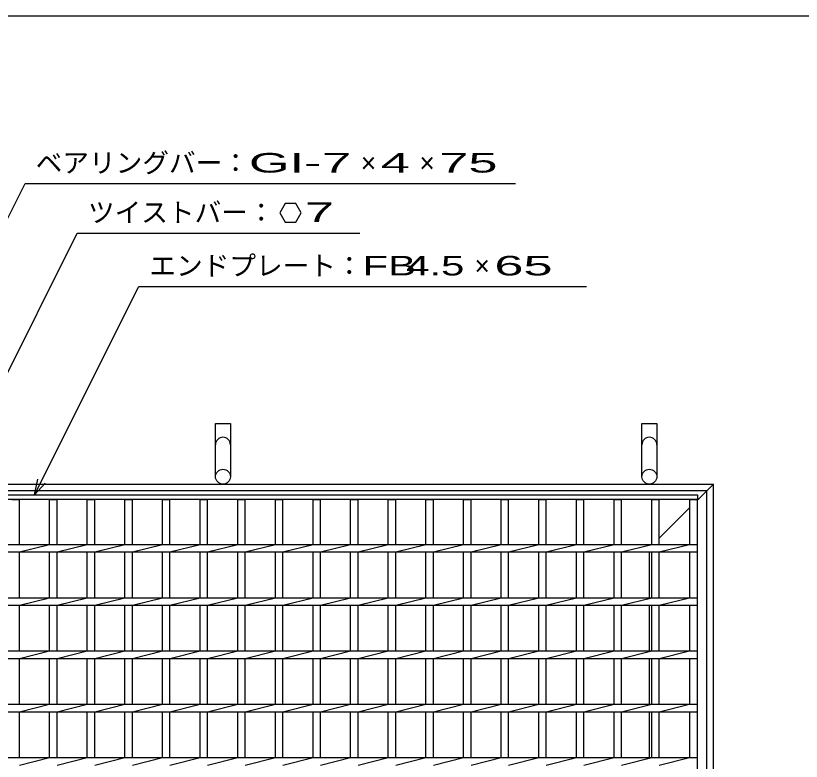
# Model space of a CAD drawing. Units: millimetres, scale not verified. Extents: x -1820 to 1731, y -1282 to 1054.
# Drawn here: x -1115 to -378, y 354 to 1054 of the extents above; entities that cross this region are included whole.
import ezdxf
from ezdxf.enums import TextEntityAlignment as Align

# ---------------------------------------------------------------- set-up
doc = ezdxf.new("R2010")
doc.units = ezdxf.units.MM
doc.header["$LTSCALE"] = 10
for name, color, linetype, lineweight in [('0_2', 150, 'Continuous', 25), ('16', 3, 'Continuous', 25), ('19', 6, 'Continuous', 25), ('22', 4, 'Continuous', 25)]:
    doc.layers.add(name, color=color, linetype=linetype, lineweight=lineweight)
doc.styles.add('ベクトル', font='')
doc.styles.get('ベクトル').set_extended_font_data('ベクトル')

msp = doc.modelspace()

# ---------------------------------------------------------------- linework, layer by layer
at = {"layer": '0_2'}
msp.add_line((-1729, 1053.5), (1731, 1053.5), dxfattribs=at)
at = {"layer": '16'}
for p, q in [((-1366, 604), (-476, 604)), ((-476, 599.5), (-1366, 599.5)), ((-1118.9, 599.5), (-1111.9, 599.5)), ((-1111.9, 557.5), (-1111.9, 599.5)), ((-1083.6, 557.5), (-1083.6, 599.5)), ((-1083.6, 599.5), (-1076.6, 599.5)), ((-1076.6, 557.5), (-1076.6, 599.5)), ((-1048.3, 557.5), (-1048.3, 599.5)), ((-1048.3, 599.5), (-1041.3, 599.5)), ((-1041.3, 557.5), (-1041.3, 599.5)), ((-1013, 557.5), (-1013, 599.5)), ((-1013, 599.5), (-1006, 599.5)), ((-1006, 557.5), (-1006, 599.5)), ((-977.7, 557.5), (-977.7, 599.5)), ((-977.7, 599.5), (-970.7, 599.5)), ((-970.7, 557.5), (-970.7, 599.5)), ((-942.4, 557.5), (-942.4, 599.5)), ((-942.4, 599.5), (-935.4, 599.5)), ((-935.4, 557.5), (-935.4, 599.5)), ((-907.1, 557.5), (-907.1, 599.5)), ((-907.1, 599.5), (-900.1, 599.5)), ((-900.1, 557.5), (-900.1, 599.5)), ((-871.8, 557.5), (-871.8, 599.5)), ((-871.8, 599.5), (-864.8, 599.5)), ((-864.8, 557.5), (-864.8, 599.5)), ((-836.5, 557.5), (-836.5, 599.5)), ((-836.5, 599.5), (-829.5, 599.5)), ((-829.5, 557.5), (-829.5, 599.5)), ((-801.2, 557.5), (-801.2, 599.5)), ((-801.2, 599.5), (-794.2, 599.5)), ((-794.2, 557.5), (-794.2, 599.5)), ((-765.9, 557.5), (-765.9, 599.5)), ((-765.9, 599.5), (-758.9, 599.5)), ((-758.9, 557.5), (-758.9, 599.5)), ((-730.6, 557.5), (-730.6, 599.5)), ((-730.6, 599.5), (-723.6, 599.5)), ((-723.6, 557.5), (-723.6, 599.5)), ((-695.3, 557.5), (-695.3, 599.5)), ((-695.3, 599.5), (-688.3, 599.5)), ((-688.3, 557.5), (-688.3, 599.5)), ((-660, 557.5), (-660, 599.5)), ((-660, 599.5), (-653, 599.5)), ((-653, 557.5), (-653, 599.5)), ((-624.7, 557.5), (-624.7, 599.5)), ((-624.7, 599.5), (-617.7, 599.5)), ((-617.7, 557.5), (-617.7, 599.5)), ((-589.4, 557.5), (-589.4, 599.5)), ((-589.4, 599.5), (-582.4, 599.5)), ((-582.4, 557.5), (-582.4, 599.5)), ((-554.1, 557.5), (-554.1, 599.5)), ((-554.1, 599.5), (-547.1, 599.5)), ((-547.1, 557.5), (-547.1, 599.5)), ((-518.8, 557.5), (-518.8, 599.5)), ((-518.8, 599.5), (-511.8, 599.5)), ((-511.8, 557.5), (-511.8, 599.5)), ((-483, 557.5), (-483, 599.5)), ((-483, 599.5), (-476, 599.5)), ((-476, 604), (-476, 599.5)), ((-476, -291.5), (-476, 599.5)), ((-1366, 557.5), (-476, 557.5)), ((-1111.9, 550.5), (-1083.6, 557.5)), ((-1076.6, 550.5), (-1048.3, 557.5)), ((-1041.3, 550.5), (-1013, 557.5)), ((-1006, 550.5), (-977.7, 557.5)), ((-970.7, 550.5), (-942.4, 557.5)), ((-935.4, 550.5), (-907.1, 557.5)), ((-900.1, 550.5), (-871.8, 557.5)), ((-864.8, 550.5), (-836.5, 557.5)), ((-829.5, 550.5), (-801.2, 557.5)), ((-794.2, 550.5), (-765.9, 557.5)), ((-758.9, 550.5), (-730.6, 557.5)), ((-723.6, 550.5), (-695.3, 557.5)), ((-688.3, 550.5), (-660, 557.5)), ((-653, 550.5), (-624.7, 557.5)), ((-617.7, 550.5), (-589.4, 557.5)), ((-582.4, 550.5), (-554.1, 557.5)), ((-547.1, 550.5), (-518.8, 557.5)), ((-511.8, 550.5), (-483.5, 557.5)), ((-476, 550.5), (-476, 557.5)), ((-1366, 550.5), (-476, 550.5)), ((-1111.9, 507.5), (-1111.9, 550.5)), ((-1083.6, 507.5), (-1083.6, 550.5)), ((-1076.6, 507.5), (-1076.6, 550.5)), ((-1048.3, 507.5), (-1048.3, 550.5)), ((-1041.3, 507.5), (-1041.3, 550.5)), ((-1013, 507.5), (-1013, 550.5)), ((-1006, 507.5), (-1006, 550.5)), ((-977.7, 507.5), (-977.7, 550.5)), ((-970.7, 507.5), (-970.7, 550.5)), ((-942.4, 507.5), (-942.4, 550.5)), ((-935.4, 507.5), (-935.4, 550.5)), ((-907.1, 507.5), (-907.1, 550.5)), ((-900.1, 507.5), (-900.1, 550.5)), ((-871.8, 507.5), (-871.8, 550.5)), ((-864.8, 507.5), (-864.8, 550.5)), ((-836.5, 507.5), (-836.5, 550.5)), ((-829.5, 507.5), (-829.5, 550.5)), ((-801.2, 507.5), (-801.2, 550.5)), ((-794.2, 507.5), (-794.2, 550.5)), ((-765.9, 507.5), (-765.9, 550.5)), ((-758.9, 507.5), (-758.9, 550.5)), ((-730.6, 507.5), (-730.6, 550.5)), ((-723.6, 507.5), (-723.6, 550.5)), ((-695.3, 507.5), (-695.3, 550.5)), ((-688.3, 507.5), (-688.3, 550.5)), ((-660, 507.5), (-660, 550.5)), ((-653, 507.5), (-653, 550.5)), ((-624.7, 507.5), (-624.7, 550.5)), ((-617.7, 507.5), (-617.7, 550.5)), ((-589.4, 507.5), (-589.4, 550.5)), ((-582.4, 507.5), (-582.4, 550.5)), ((-554.1, 507.5), (-554.1, 550.5)), ((-547.1, 507.5), (-547.1, 550.5)), ((-518.8, 507.5), (-518.8, 550.5)), ((-511.8, 507.5), (-511.8, 550.5)), ((-483, 507.5), (-483, 550.5)), ((-1366, 507.5), (-476, 507.5)), ((-1111.9, 500.5), (-1083.6, 507.5)), ((-1076.6, 500.5), (-1048.3, 507.5)), ((-1041.3, 500.5), (-1013, 507.5)), ((-1006, 500.5), (-977.7, 507.5)), ((-970.7, 500.5), (-942.4, 507.5)), ((-935.4, 500.5), (-907.1, 507.5)), ((-900.1, 500.5), (-871.8, 507.5)), ((-864.8, 500.5), (-836.5, 507.5)), ((-829.5, 500.5), (-801.2, 507.5)), ((-794.2, 500.5), (-765.9, 507.5)), ((-758.9, 500.5), (-730.6, 507.5)), ((-723.6, 500.5), (-695.3, 507.5)), ((-688.3, 500.5), (-660, 507.5)), ((-653, 500.5), (-624.7, 507.5)), ((-617.7, 500.5), (-589.4, 507.5)), ((-582.4, 500.5), (-554.1, 507.5)), ((-547.1, 500.5), (-518.8, 507.5)), ((-511.8, 500.5), (-483.5, 507.5)), ((-476, 500.5), (-476, 507.5)), ((-1366, 500.5), (-476, 500.5)), ((-1111.9, 457.5), (-1111.9, 500.5)), ((-1083.6, 457.5), (-1083.6, 500.5)), ((-1076.6, 457.5), (-1076.6, 500.5)), ((-1048.3, 457.5), (-1048.3, 500.5)), ((-1041.3, 457.5), (-1041.3, 500.5)), ((-1013, 457.5), (-1013, 500.5)), ((-1006, 457.5), (-1006, 500.5)), ((-977.7, 457.5), (-977.7, 500.5)), ((-970.7, 457.5), (-970.7, 500.5)), ((-942.4, 457.5), (-942.4, 500.5)), ((-935.4, 457.5), (-935.4, 500.5)), ((-907.1, 457.5), (-907.1, 500.5)), ((-900.1, 457.5), (-900.1, 500.5)), ((-871.8, 457.5), (-871.8, 500.5)), ((-864.8, 457.5), (-864.8, 500.5)), ((-836.5, 457.5), (-836.5, 500.5)), ((-829.5, 457.5), (-829.5, 500.5)), ((-801.2, 457.5), (-801.2, 500.5)), ((-794.2, 457.5), (-794.2, 500.5)), ((-765.9, 457.5), (-765.9, 500.5)), ((-758.9, 457.5), (-758.9, 500.5)), ((-730.6, 457.5), (-730.6, 500.5)), ((-723.6, 457.5), (-723.6, 500.5)), ((-695.3, 457.5), (-695.3, 500.5)), ((-688.3, 457.5), (-688.3, 500.5)), ((-660, 457.5), (-660, 500.5)), ((-653, 457.5), (-653, 500.5)), ((-624.7, 457.5), (-624.7, 500.5)), ((-617.7, 457.5), (-617.7, 500.5)), ((-589.4, 457.5), (-589.4, 500.5)), ((-582.4, 457.5), (-582.4, 500.5)), ((-554.1, 457.5), (-554.1, 500.5)), ((-547.1, 457.5), (-547.1, 500.5)), ((-518.8, 457.5), (-518.8, 500.5)), ((-511.8, 457.5), (-511.8, 500.5)), ((-483, 457.5), (-483, 500.5)), ((-1366, 457.5), (-476, 457.5)), ((-1111.9, 450.5), (-1083.6, 457.5)), ((-1076.6, 450.5), (-1048.3, 457.5)), ((-1041.3, 450.5), (-1013, 457.5)), ((-1006, 450.5), (-977.7, 457.5)), ((-970.7, 450.5), (-942.4, 457.5)), ((-935.4, 450.5), (-907.1, 457.5)), ((-900.1, 450.5), (-871.8, 457.5)), ((-864.8, 450.5), (-836.5, 457.5)), ((-829.5, 450.5), (-801.2, 457.5)), ((-794.2, 450.5), (-765.9, 457.5)), ((-758.9, 450.5), (-730.6, 457.5)), ((-723.6, 450.5), (-695.3, 457.5)), ((-688.3, 450.5), (-660, 457.5)), ((-653, 450.5), (-624.7, 457.5)), ((-617.7, 450.5), (-589.4, 457.5)), ((-582.4, 450.5), (-554.1, 457.5)), ((-547.1, 450.5), (-518.8, 457.5)), ((-511.8, 450.5), (-483.5, 457.5)), ((-476, 450.5), (-476, 457.5)), ((-1366, 450.5), (-476, 450.5)), ((-1111.9, 407.5), (-1111.9, 450.5)), ((-1083.6, 407.5), (-1083.6, 450.5)), ((-1076.6, 407.5), (-1076.6, 450.5)), ((-1048.3, 407.5), (-1048.3, 450.5)), ((-1041.3, 407.5), (-1041.3, 450.5)), ((-1013, 407.5), (-1013, 450.5)), ((-1006, 407.5), (-1006, 450.5)), ((-977.7, 407.5), (-977.7, 450.5)), ((-970.7, 407.5), (-970.7, 450.5)), ((-942.4, 407.5), (-942.4, 450.5)), ((-935.4, 407.5), (-935.4, 450.5)), ((-907.1, 407.5), (-907.1, 450.5)), ((-900.1, 407.5), (-900.1, 450.5)), ((-871.8, 407.5), (-871.8, 450.5)), ((-864.8, 407.5), (-864.8, 450.5)), ((-836.5, 407.5), (-836.5, 450.5)), ((-829.5, 407.5), (-829.5, 450.5)), ((-801.2, 407.5), (-801.2, 450.5)), ((-794.2, 407.5), (-794.2, 450.5)), ((-765.9, 407.5), (-765.9, 450.5)), ((-758.9, 407.5), (-758.9, 450.5)), ((-730.6, 407.5), (-730.6, 450.5)), ((-723.6, 407.5), (-723.6, 450.5)), ((-695.3, 407.5), (-695.3, 450.5)), ((-688.3, 407.5), (-688.3, 450.5)), ((-660, 407.5), (-660, 450.5)), ((-653, 407.5), (-653, 450.5)), ((-624.7, 407.5), (-624.7, 450.5)), ((-617.7, 407.5), (-617.7, 450.5)), ((-589.4, 407.5), (-589.4, 450.5)), ((-582.4, 407.5), (-582.4, 450.5)), ((-554.1, 407.5), (-554.1, 450.5)), ((-547.1, 407.5), (-547.1, 450.5)), ((-518.8, 407.5), (-518.8, 450.5)), ((-511.8, 407.5), (-511.8, 450.5)), ((-483, 407.5), (-483, 450.5)), ((-1366, 407.5), (-476, 407.5)), ((-1111.9, 400.5), (-1083.6, 407.5)), ((-1076.6, 400.5), (-1048.3, 407.5)), ((-1041.3, 400.5), (-1013, 407.5)), ((-1006, 400.5), (-977.7, 407.5)), ((-970.7, 400.5), (-942.4, 407.5)), ((-935.4, 400.5), (-907.1, 407.5)), ((-900.1, 400.5), (-871.8, 407.5)), ((-864.8, 400.5), (-836.5, 407.5)), ((-829.5, 400.5), (-801.2, 407.5)), ((-794.2, 400.5), (-765.9, 407.5)), ((-758.9, 400.5), (-730.6, 407.5)), ((-723.6, 400.5), (-695.3, 407.5)), ((-688.3, 400.5), (-660, 407.5)), ((-653, 400.5), (-624.7, 407.5)), ((-617.7, 400.5), (-589.4, 407.5)), ((-582.4, 400.5), (-554.1, 407.5)), ((-547.1, 400.5), (-518.8, 407.5)), ((-511.8, 400.5), (-483.5, 407.5)), ((-476, 400.5), (-476, 407.5)), ((-1366, 400.5), (-476, 400.5)), ((-1111.9, 357.5), (-1111.9, 400.5)), ((-1083.6, 357.5), (-1083.6, 400.5)), ((-1076.6, 357.5), (-1076.6, 400.5)), ((-1048.3, 357.5), (-1048.3, 400.5)), ((-1041.3, 357.5), (-1041.3, 400.5)), ((-1013, 357.5), (-1013, 400.5)), ((-1006, 357.5), (-1006, 400.5)), ((-977.7, 357.5), (-977.7, 400.5)), ((-970.7, 357.5), (-970.7, 400.5)), ((-942.4, 357.5), (-942.4, 400.5)), ((-935.4, 357.5), (-935.4, 400.5)), ((-907.1, 357.5), (-907.1, 400.5)), ((-900.1, 357.5), (-900.1, 400.5)), ((-871.8, 357.5), (-871.8, 400.5)), ((-864.8, 357.5), (-864.8, 400.5)), ((-836.5, 357.5), (-836.5, 400.5)), ((-829.5, 357.5), (-829.5, 400.5)), ((-801.2, 357.5), (-801.2, 400.5)), ((-794.2, 357.5), (-794.2, 400.5)), ((-765.9, 357.5), (-765.9, 400.5)), ((-758.9, 357.5), (-758.9, 400.5)), ((-730.6, 357.5), (-730.6, 400.5)), ((-723.6, 357.5), (-723.6, 400.5)), ((-695.3, 357.5), (-695.3, 400.5)), ((-688.3, 357.5), (-688.3, 400.5)), ((-660, 357.5), (-660, 400.5)), ((-653, 357.5), (-653, 400.5)), ((-624.7, 357.5), (-624.7, 400.5)), ((-617.7, 357.5), (-617.7, 400.5)), ((-589.4, 357.5), (-589.4, 400.5)), ((-582.4, 357.5), (-582.4, 400.5)), ((-554.1, 357.5), (-554.1, 400.5)), ((-547.1, 357.5), (-547.1, 400.5)), ((-518.8, 357.5), (-518.8, 400.5)), ((-511.8, 357.5), (-511.8, 400.5)), ((-483, 357.5), (-483, 400.5)), ((-1366, 357.5), (-476, 357.5)), ((-1111.9, 350.5), (-1083.6, 357.5)), ((-1076.6, 350.5), (-1048.3, 357.5)), ((-1041.3, 350.5), (-1013, 357.5)), ((-1006, 350.5), (-977.7, 357.5)), ((-970.7, 350.5), (-942.4, 357.5)), ((-935.4, 350.5), (-907.1, 357.5)), ((-900.1, 350.5), (-871.8, 357.5)), ((-864.8, 350.5), (-836.5, 357.5)), ((-829.5, 350.5), (-801.2, 357.5)), ((-794.2, 350.5), (-765.9, 357.5)), ((-758.9, 350.5), (-730.6, 357.5)), ((-723.6, 350.5), (-695.3, 357.5)), ((-688.3, 350.5), (-660, 357.5)), ((-653, 350.5), (-624.7, 357.5)), ((-617.7, 350.5), (-589.4, 357.5)), ((-582.4, 350.5), (-554.1, 357.5)), ((-547.1, 350.5), (-518.8, 357.5)), ((-511.8, 350.5), (-483.5, 357.5)), ((-476, 350.5), (-476, 357.5))]:
    msp.add_line(p, q, dxfattribs=at)
at = {"layer": '19'}
for p, q in [((-928, 621), (-928, 671)), ((-928, 671), (-914, 671)), ((-914, 671), (-914, 621)), ((-528, 621), (-528, 671)), ((-528, 671), (-514, 671)), ((-514, 671), (-514, 621)), ((-1381, 614), (-461, 614)), ((-476, 599), (-461, 614)), ((-461, -306), (-461, 614)), ((-1375, 608), (-467, 608)), ((-467, -300), (-467, 608)), ((-511.8, 563.2), (-483, 592)), ((-521, 507.5), (-521, 550.5)), ((-521, 457.5), (-521, 500.5)), ((-521, 407.5), (-521, 450.5)), ((-521, 357.5), (-521, 400.5))]:
    msp.add_line(p, q, dxfattribs=at)
for centre in [(-921, 621), (-521, 621)]:
    msp.add_circle(centre, 7, dxfattribs=at)
for centre in [(-921, 651), (-521, 651)]:
    msp.add_arc(centre, 7, 0, 180, dxfattribs=at)
at = {"layer": '22'}
for p, q in [((-1288.4, 532.5), (-1106.65, 896)), ((-1106.65, 896), (-646.65, 896)), ((-862.65, 877.27), (-867.65, 868.6)), ((-852.65, 877.27), (-862.65, 877.27)), ((-847.65, 868.5), (-852.65, 877.27)), ((-867.65, 868.6), (-862.65, 859.94)), ((-852.65, 859.94), (-847.65, 868.6)), ((-862.65, 859.94), (-852.65, 859.94)), ((-1203.65, 557.5), (-1057.65, 849.5)), ((-1057.65, 849.5), (-792.65, 849.5)), ((-1097.75, 604), (-1000, 799.5)), ((-1000, 799.5), (-580, 799.5)), ((-1097.75, 604), (-1094.75, 618.6)), ((-1097.75, 604), (-1087.75, 615))]:
    msp.add_line(p, q, dxfattribs=at)

# ---------------------------------------------------------------- texts
at = {"layer": '22', "color": 2, "style": 'ベクトル'}
for s, p in [('ベアリングバー：', (-1096.65, 915.5)), ('×', (-791.65, 915.5)), ('×', (-736.65, 915.5)), ('ツイストバー：', (-1047.65, 869)), ('エンドプレート：', (-990, 819)), ('×', (-685, 819))]:
    msp.add_text(s, height=18.33, dxfattribs=at).set_placement(p, align=Align.MIDDLE_LEFT)
for s, width, p in [('GI-', 2, (-896.65, 915.5)), (' 7 ', 2, (-841.65, 915.5)), (' 4 ', 2, (-786.65, 915.5)), (' 75 ', 2, (-731.65, 915.5)), (' 7 ', 2, (-857.65, 869.1)), ('FB', 1.6, (-790, 819)), (' 4.5 ', 1.6, (-760, 819)), (' 65 ', 2, (-680, 819))]:
    msp.add_text(s, height=18.33, dxfattribs=dict(at, width=width)).set_placement(p, align=Align.MIDDLE_LEFT)

doc.saveas('drawing.dxf')
